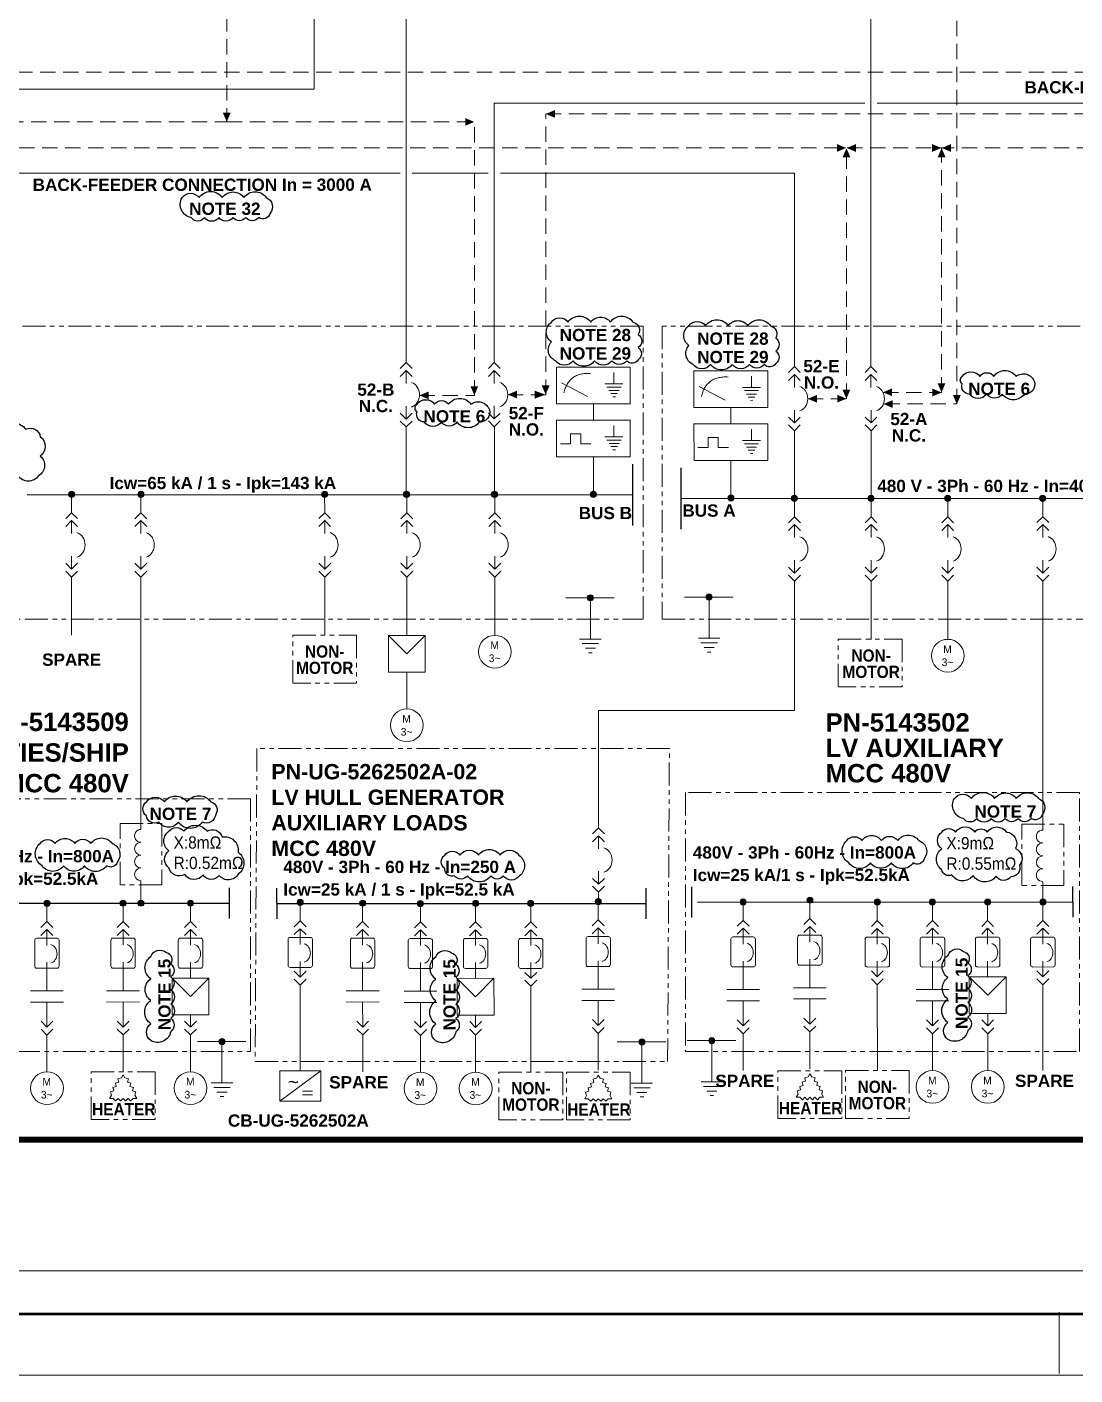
# Model space of a CAD drawing. Extents: x 0 to 1189, y 0 to 841.
# Drawn here: x 650.6 to 821.6, y 0 to 219.9 of the extents above; entities that cross this region are included whole.
import ezdxf

# ---------------------------------------------------------------- set-up
doc = ezdxf.new("R2010")
doc.units = 0
doc.header["$MEASUREMENT"] = 0
for name, pattern in [('CENTER', [2, 1.25, -0.25, 0.25, -0.25]), ('HIDDEN', [0.375, 0.25, -0.125]), ('PHANTOM', [2.5, 1.25, -0.25, 0.25, -0.25, 0.25, -0.25])]:
    doc.linetypes.add(name, pattern=pattern)
for name, color, linetype in [('Border', 7, 'Continuous'), ('E-BOARD', 4, 'PHANTOM'), ('E-BUSBAR', 5, 'Continuous'), ('E-CONNECTION DOT', 7, 'Continuous'), ('E-CONTRL. & DATA CABLE', 9, 'HIDDEN'), ('E-NOTE TEXT', 7, 'Continuous'), ('E-POWER CABLE', 3, 'Continuous'), ('E-SCOPE BOUNDARY', 7, 'CENTER'), ('E-SYMBOL', 2, 'Continuous'), ('E-TEXT 2', 7, 'Continuous'), ('E-TEXT 3', 3, 'Continuous'), ('REV CLOUD', 1, 'Continuous')]:
    doc.layers.add(name, color=color, linetype=linetype)
doc.layers.add('Level 1', color=7, linetype='Continuous', lineweight=0)
doc.styles.add('P80-ARIAL', font='arialbd.ttf')
doc.styles.add('P80-ARIAL-1', font='arialbd.ttf')
doc.styles.add('Styledgn032', font='arialbd.ttf')
doc.styles.add('Styledgn100', font='arialbd.ttf')
doc.styles.add('Unifilar', font='arial.ttf')

# ---------------------------------------------------------------- blocks, each defined once
blk = doc.blocks.new('ATERR1')
at = {"layer": 'E-SYMBOL', "linetype": 'Continuous'}
h = blk.add_hatch(color=256, dxfattribs=at)
edge = h.paths.add_edge_path()
edge.add_arc((0, 0), 10, 0, 360)
at = {"layer": 'E-SYMBOL', "linetype": 'Continuous', "lineweight": -2}
for p, q in [((-80.3, 0), (77.9, 0)), ((0, 0), (0, -134.4)), ((-35, -134.4), (35, -134.4)), ((-26.8, -149.4), (26.8, -149.4)), ((-16.4, -164.4), (16.4, -164.4)), ((-5.8, -179.4), (5.8, -179.4))]:
    blk.add_line(p, q, dxfattribs=at)
blk.add_circle((0, 0), 10, dxfattribs=at)
blk = doc.blocks.new('DJBTEX1')
at = {"layer": 'E-SYMBOL', "linetype": 'Continuous', "lineweight": -2}
for p, q in [((0, -36.9), (0, -97.4)), ((0, -263.1), (0, -202.6))]:
    blk.add_line(p, q, dxfattribs=at)
at = {"layer": 'E-SYMBOL', "linetype": 'Continuous', "lineweight": 13, "flags": 128}
for points in [[(27.7, -27.7), (0, 0), (-27.7, -27.7)], [(27.7, -64.6), (0, -36.9), (-27.7, -64.6)], [(27.7, -235.4), (0, -263.1), (-27.7, -235.4)], [(27.7, -272.3), (0, -300), (-27.7, -272.3)]]:
    blk.add_lwpolyline(points, dxfattribs=at)
at = {"layer": 'E-SYMBOL', "linetype": 'Continuous', "lineweight": -2}
blk.add_ellipse((12.5, -150), major_axis=(0, -58.8), ratio=0.849997, start_param=0.25268, end_param=2.888912, dxfattribs=at)
blk = doc.blocks.new('CONEX31')
at = {"layer": 'E-CONNECTION DOT', "linetype": 'Continuous'}
h = blk.add_hatch(color=7, dxfattribs=at)
edge = h.paths.add_edge_path()
edge.add_arc((0, 0), 10, 0, 360)
at = {"layer": 'E-CONNECTION DOT', "color": 7, "linetype": 'Continuous', "lineweight": -2}
blk.add_circle((0, 0), 10, dxfattribs=at)
blk = doc.blocks.new('MOT3PH1')
at = {"layer": 'E-SYMBOL', "linetype": 'Continuous', "lineweight": -2}
blk.add_circle((0, -53.4), 53.4, dxfattribs=at)
at = {"layer": 'E-SYMBOL', "linetype": 'Continuous', "lineweight": -2, "char_height": 25, "attachment_point": 5, "line_spacing_factor": 0.8, "style": 'P80-ARIAL-1'}
for s, insert in [('{\\Fdgn000|c0;M}', (-0.8, -32.3)), ('{\\Fdgn000|c0;3~}', (-0.8, -74.9))]:
    blk.add_mtext(s, dxfattribs=dict(at, insert=insert))
blk = doc.blocks.new('STARTG')
at = {"layer": 'E-SYMBOL', "linetype": 'Continuous', "lineweight": 0}
for p in [(-1, 0), (1, 0)]:
    blk.add_line(p, (0, -1), dxfattribs=at)
at = {"layer": 'E-SYMBOL', "linetype": 'Continuous', "lineweight": 0, "flags": 128}
blk.add_lwpolyline([(-1, 0), (1, 0), (1, -2), (-1, -2), (-1, 0)], dxfattribs=at)
blk = doc.blocks.new('CONEX33')
at = {"layer": 'E-CONNECTION DOT', "linetype": 'Continuous'}
h = blk.add_hatch(color=7, dxfattribs=at)
edge = h.paths.add_edge_path()
edge.add_arc((0, 0), 0.5, 0, 360)
at = {"layer": 'E-CONNECTION DOT', "color": 7, "linetype": 'Continuous', "lineweight": 0}
blk.add_circle((0, 0), 0.5, dxfattribs=at)
blk = doc.blocks.new('AnonymousCell572')
at = {"layer": 'E-SYMBOL', "linetype": 'Continuous', "lineweight": 13}
for p, q in [((-3.01, -15.46), (3.65, -10.55)), ((0.71, -13.82), (2.34, -13.82)), ((0.71, -14.42), (2.34, -14.42))]:
    blk.add_line(p, q, dxfattribs=at)
blk.add_lwpolyline([(-3.02, -10.55), (3.65, -10.55), (3.65, -15.46), (-3.01, -15.46)], close=True, dxfattribs=at)
at = {"layer": 'E-SYMBOL', "linetype": 'Continuous', "lineweight": 13, "style": 'Unifilar'}
blk.add_text('~', height=2.15, dxfattribs=at).set_placement((-1.69, -13.39))
blk = doc.blocks.new('GR MONITOR DEVICE')
at = {"layer": 'E-SYMBOL', "linetype": 'Continuous', "lineweight": 13}
for p, q in [((3.35, 13.78), (3.35, 11.94)), ((-5.18, 12.07), (-0.95, 9.86)), ((1.88, 11.94), (4.82, 11.94)), ((2.2, 11.41), (4.51, 11.41)), ((2.54, 10.86), (4.19, 10.86)), ((2.84, 10.37), (3.91, 10.37)), ((3.18, 9.82), (3.6, 9.83)), ((0, 8.66), (0, 6)), ((3.35, 5.11), (3.35, 3.28)), ((-3.71, 3.78), (-3.71, 2.12)), ((-3.71, 3.78), (-2.05, 3.78)), ((-2.05, 3.78), (-2.05, 2.12)), ((1.88, 3.28), (4.82, 3.28)), ((2.2, 2.74), (4.51, 2.75)), ((-5.37, 2.12), (-3.71, 2.12)), ((-2.05, 2.12), (-0.39, 2.12)), ((2.55, 2.19), (4.19, 2.19)), ((2.84, 1.7), (3.91, 1.71)), ((3.18, 1.16), (3.6, 1.16))]:
    blk.add_line(p, q, dxfattribs=at)
at = {"layer": 'E-SYMBOL', "linetype": 'Continuous', "lineweight": 13, "flags": 128}
for points in [[(-6.02, 14.66), (6.01, 14.66), (6.01, 8.67), (-6.02, 8.66), (-6.02, 14.66)], [(-6.02, 5.99), (6.01, 6), (6.01, 0), (-6.01, 0), (-6.02, 5.99)]]:
    blk.add_lwpolyline(points, dxfattribs=at)
at = {"layer": 'E-SYMBOL', "linetype": 'Continuous', "lineweight": 13}
blk.add_open_spline([(-4.82, 10.44), (-4.02, 13.83), (-0.45, 13.63)], degree=2, dxfattribs=at)
blk = doc.blocks.new('DJARBT70')
at = {"layer": 'E-SYMBOL', "linetype": 'Continuous', "lineweight": 13}
for p, q in [((0, 7.91), (0, 5.34)), ((0, 0), (0, 2.57))]:
    blk.add_line(p, q, dxfattribs=at)
at = {"layer": 'E-SYMBOL', "linetype": 'Continuous', "lineweight": 13, "flags": 128}
for points in [[(-1.99, 6.17), (-1.99, 1.94)], [(1.65, 6.5), (-1.66, 6.5)], [(1.99, 1.94), (1.99, 6.17)], [(-1.66, 1.6), (1.66, 1.61)]]:
    blk.add_lwpolyline(points, dxfattribs=at)
at = {"layer": 'E-SYMBOL', "linetype": 'Continuous', "lineweight": 13}
for centre, start, end in [((-1.66, 6.17), 90.0158, 180.0158), ((1.65, 6.17), 0.0158, 90.0158), ((-1.66, 1.94), 180.0158, 270.0158), ((1.66, 1.94), 270.0158, 0.0158), ((1.66, 1.94), 270.0158, 0.0158)]:
    blk.add_arc(centre, 0.331, start, end, dxfattribs=at)
blk.add_ellipse((0.33, 3.96), major_axis=(0, -1.55), ratio=0.849997, start_param=0.25268, end_param=2.888912, dxfattribs=at)
blk = doc.blocks.new('NA')
at = {"layer": 'E-SYMBOL', "linetype": 'Continuous', "lineweight": 13}
for p, q in [((53.536, 0), (-53.536, 0)), ((53.536, -36.62), (-53.536, -36.62))]:
    blk.add_line(p, q, dxfattribs=at)
blk = doc.blocks.new('A$C60a13fb3')
at = {"layer": 'E-POWER CABLE', "linetype": 'Continuous', "lineweight": 0}
for p, q in [((0, -3), (0, 0)), ((0, -12.21), (0, -14.29)), ((0, -16.12), (0.01, -20.21)), ((0.01, -27.5), (0.01, -21.5))]:
    blk.add_line(p, q, dxfattribs=at)
at = {"layer": 'E-SYMBOL', "linetype": 'Continuous', "lineweight": 0, "flags": 128}
for points in [[(0.97, -3.97), (0, -3), (-0.97, -3.97)], [(0.97, -5.26), (0, -4.29), (-0.97, -5.26)], [(0.97, -19.24), (0.01, -20.21), (-0.96, -19.24)], [(0.98, -20.53), (0.01, -21.5), (-0.96, -20.53)]]:
    blk.add_lwpolyline(points, dxfattribs=at)
at = {"color": 7, "linetype": 'Continuous', "lineweight": 13}
blk.add_blockref('DJARBT70', (0, -12.21), dxfattribs=at)
at = {"layer": 'Level 1', "color": 7, "linetype": 'Continuous', "lineweight": 0, "xscale": 0.05000000000000002, "yscale": 0.05000000000000002, "zscale": 0.05000000000000002, "rotation": 0.01584072561617136}
for name, p in [('CONEX31', (0, 0)), ('NA', (0, -14.29))]:
    blk.add_blockref(name, p, dxfattribs=at)
blk = doc.blocks.new('A$C24bb63c6')
at = {"layer": 'E-POWER CABLE', "linetype": 'Continuous', "lineweight": 0}
for p, q in [((-0.01, 24.5), (-0.01, 27.5)), ((0, 0), (0, 14))]:
    blk.add_line(p, q, dxfattribs=at)
at = {"layer": 'E-SYMBOL', "linetype": 'Continuous', "lineweight": 0, "flags": 128}
for points in [[(0.96, 23.53), (-0.01, 24.5), (-0.98, 23.53)], [(0.96, 22.24), (-0.01, 23.21), (-0.98, 22.24)], [(0.97, 16.26), (0, 15.29), (-0.97, 16.26)], [(0.97, 14.97), (0, 14), (-0.97, 14.97)]]:
    blk.add_lwpolyline(points, dxfattribs=at)
at = {"color": 7, "linetype": 'Continuous', "lineweight": 13}
blk.add_blockref('DJARBT70', (0, 15.29), dxfattribs=at)
at = {"layer": 'E-POWER CABLE', "linetype": 'Continuous', "lineweight": 0, "xscale": 0.05000000000000002, "yscale": 0.05000000000000002, "zscale": 0.05000000000000002, "rotation": 0.01584072561617136}
blk.add_blockref('CONEX31', (-0.01, 27.5), dxfattribs=at)
at = {"layer": 'Level 1', "color": 7, "linetype": 'Continuous', "lineweight": 0, "xscale": 0.05000000000000002, "yscale": 0.05000000000000002, "zscale": 0.05000000000000002, "rotation": 0.01584072561617136}
blk.add_blockref('CONEX31', (-0.01, 27.5), dxfattribs=at)
blk = doc.blocks.new('A$C6713cf10')
at = {"layer": 'E-POWER CABLE', "linetype": 'Continuous', "lineweight": 0}
for p, q in [((0, -3), (0, 0)), ((0, -12.21), (0, -14.29)), ((0, -16.12), (0.01, -20.21)), ((0.01, -27.5), (0.01, -21.5))]:
    blk.add_line(p, q, dxfattribs=at)
at = {"layer": 'E-SYMBOL', "linetype": 'Continuous', "lineweight": 0, "flags": 128}
for points in [[(0.97, -3.97), (0, -3), (-0.97, -3.97)], [(0.97, -5.26), (0, -4.29), (-0.97, -5.26)], [(0.97, -19.24), (0.01, -20.21), (-0.96, -19.24)], [(0.98, -20.53), (0.01, -21.5), (-0.96, -20.53)]]:
    blk.add_lwpolyline(points, dxfattribs=at)
at = {"color": 7, "linetype": 'Continuous', "lineweight": 13}
blk.add_blockref('DJARBT70', (0, -12.21), dxfattribs=at)
at = {"layer": 'Level 1', "color": 7, "linetype": 'Continuous', "lineweight": 0, "xscale": 0.05000000000000002, "yscale": 0.05000000000000002, "zscale": 0.05000000000000002, "rotation": 0.01584072561617136}
for name, p in [('CONEX31', (0, 0)), ('NA', (0, -14.29))]:
    blk.add_blockref(name, p, dxfattribs=at)
at = {"layer": 'Level 1', "color": 1, "linetype": 'Continuous', "lineweight": 0, "xscale": 0.05000000000000002, "yscale": 0.05000000000000002, "zscale": 0.05000000000000002, "rotation": 0.01584072561617136}
blk.add_blockref('MOT3PH1', (0.01, -27.5), dxfattribs=at)
blk = doc.blocks.new('A$C0d55cd45')
at = {"layer": 'E-POWER CABLE', "linetype": 'Continuous', "lineweight": 0}
for p, q in [((0, -3), (0, 0)), ((0.01, -18.21), (0.01, -20.21)), ((0.01, -27.5), (0.01, -21.5))]:
    blk.add_line(p, q, dxfattribs=at)
at = {"layer": 'E-SYMBOL', "linetype": 'Continuous', "lineweight": 0, "flags": 128}
for points in [[(0.97, -3.97), (0, -3), (-0.97, -3.97)], [(0.97, -5.26), (0, -4.29), (-0.97, -5.26)], [(0.97, -19.24), (0.01, -20.21), (-0.96, -19.24)], [(0.98, -20.53), (0.01, -21.5), (-0.96, -20.53)]]:
    blk.add_lwpolyline(points, dxfattribs=at)
at = {"color": 7, "linetype": 'Continuous', "lineweight": 13}
blk.add_blockref('DJARBT70', (0, -12.21), dxfattribs=at)
at = {"layer": 'Level 1', "color": 7, "linetype": 'Continuous', "lineweight": 0}
for name, p, xscale, yscale, zscale, rotation in [('CONEX31', (0, 0), 0.05000000000000002, 0.05000000000000002, 0.05000000000000002, 0.01584072561617136), ('STARTG', (0, -12.21), 3, 3, 3, 0.01584072559316328)]:
    blk.add_blockref(name, p, dxfattribs=dict(at, xscale=xscale, yscale=yscale, zscale=zscale, rotation=rotation))
at = {"layer": 'Level 1', "color": 1, "linetype": 'Continuous', "lineweight": 0, "xscale": 0.05000000000000002, "yscale": 0.05000000000000002, "zscale": 0.05000000000000002, "rotation": 0.01584072561617136}
blk.add_blockref('MOT3PH1', (0.01, -27.5), dxfattribs=at)
blk = doc.blocks.new('TYPE-NO MOTOR')
at = {"layer": 'E-POWER CABLE', "linetype": 'Continuous', "lineweight": 0}
for p, q in [((0, -3), (0, 0)), ((0, -12.21), (0, -14.29)), ((0, -16.12), (0.01, -20.21)), ((0.01, -27.5), (0.01, -21.5))]:
    blk.add_line(p, q, dxfattribs=at)
at = {"layer": 'E-SYMBOL', "linetype": 'Continuous', "lineweight": 0, "flags": 128}
for points in [[(0.97, -3.97), (0, -3), (-0.97, -3.97)], [(0.97, -5.26), (0, -4.29), (-0.97, -5.26)], [(0.97, -19.24), (0.01, -20.21), (-0.96, -19.24)], [(0.98, -20.53), (0.01, -21.5), (-0.96, -20.53)]]:
    blk.add_lwpolyline(points, dxfattribs=at)
at = {"color": 7, "linetype": 'Continuous', "lineweight": 13}
blk.add_blockref('DJARBT70', (0, -12.21), dxfattribs=at)
at = {"layer": 'Level 1', "color": 7, "linetype": 'Continuous', "lineweight": 0, "xscale": 0.05000000000000002, "yscale": 0.05000000000000002, "zscale": 0.05000000000000002, "rotation": 0.01584072561617136}
blk.add_blockref('NA', (0, -14.29), dxfattribs=at)
blk = doc.blocks.new('A$C6ec2deaa')
blk.add_blockref('TYPE-NO MOTOR', (0, 0.08))
at = {"layer": 'Level 1', "color": 7, "linetype": 'Continuous', "lineweight": 0, "xscale": 0.05000000000000002, "yscale": 0.05000000000000002, "zscale": 0.05000000000000002, "rotation": 0.01584072561617136}
blk.add_blockref('CONEX31', (0, 0.08), dxfattribs=at)
blk = doc.blocks.new('A$C68c16e17')
at = {"layer": 'E-POWER CABLE', "linetype": 'Continuous', "lineweight": 0}
for p, q in [((0, -3), (0, 0)), ((0, -13.5), (0, -27.5))]:
    blk.add_line(p, q, dxfattribs=at)
at = {"layer": 'E-SYMBOL', "linetype": 'Continuous', "lineweight": 0, "flags": 128}
for points in [[(0.97, -3.97), (0, -3), (-0.97, -3.97)], [(0.97, -5.26), (0, -4.29), (-0.97, -5.26)], [(0.97, -11.24), (0, -12.21), (-0.97, -11.24)], [(0.97, -12.53), (0, -13.5), (-0.97, -12.53)]]:
    blk.add_lwpolyline(points, dxfattribs=at)
at = {"color": 7, "linetype": 'Continuous', "lineweight": 13}
blk.add_blockref('DJARBT70', (0, -12.21), dxfattribs=at)
at = {"layer": 'E-POWER CABLE', "linetype": 'Continuous', "lineweight": 0, "xscale": 0.05000000000000002, "yscale": 0.05000000000000002, "zscale": 0.05000000000000002, "rotation": 0.01584072561617136}
blk.add_blockref('CONEX31', (0, 0), dxfattribs=at)
at = {"layer": 'Level 1', "color": 7, "linetype": 'Continuous', "lineweight": 0, "xscale": 0.05000000000000002, "yscale": 0.05000000000000002, "zscale": 0.05000000000000002, "rotation": 0.01584072561617136}
blk.add_blockref('CONEX31', (0, 0), dxfattribs=at)
blk = doc.blocks.new('A$C74899eaa')
at = {"layer": 'E-BOARD', "lineweight": 13, "ltscale": 3}
blk.add_lwpolyline([(-5.21, 0), (5.21, 0), (5.21, -7.79), (-5.21, -7.79)], close=True, dxfattribs=at)
blk = doc.blocks.new('AnonymousCell713')
at = {"layer": 'E-SYMBOL', "linetype": 'Continuous', "lineweight": 0}
for p, q in [((-1.67, 0.05), (-1.11, 0.2)), ((-1.52, -0.5), (-1.67, 0.05)), ((-1.26, 0.76), (-0.7, 0.91)), ((-1.11, 0.2), (-1.26, 0.76)), ((-0.85, 1.47), (-0.29, 1.62)), ((-0.7, 0.91), (-0.85, 1.47)), ((-0.29, 1.62), (0, 2.12)), ((0.29, 1.62), (0, 2.12)), ((0.85, 1.47), (0.29, 1.62)), ((0.7, 0.91), (0.85, 1.47)), ((1.26, 0.76), (0.7, 0.91)), ((1.11, 0.2), (1.26, 0.76)), ((1.67, 0.06), (1.11, 0.2)), ((1.52, -0.5), (1.67, 0.06)), ((-1.92, -1.21), (-2.22, -1.72)), ((-1.63, -1.72), (-2.22, -1.72)), ((-2.07, -0.65), (-1.52, -0.5)), ((-1.92, -1.21), (-2.07, -0.65)), ((-1.63, -1.72), (-1.22, -2.13)), ((-1.22, -2.13), (-0.82, -1.72)), ((-0.82, -1.72), (-0.41, -2.13)), ((-0.41, -2.13), (0, -1.72)), ((0, -1.72), (0.41, -2.12)), ((0.41, -2.12), (0.82, -1.72)), ((0.82, -1.72), (1.22, -2.12)), ((1.22, -2.12), (1.63, -1.72)), ((2.07, -0.65), (1.52, -0.5)), ((1.63, -1.72), (2.22, -1.72)), ((1.93, -1.21), (2.07, -0.65)), ((1.93, -1.21), (2.22, -1.72))]:
    blk.add_line(p, q, dxfattribs=at)
blk = doc.blocks.new('A$C8a68718e')
at = {"color": 1}
blk.add_blockref('A$C74899eaa', (0, 0), dxfattribs=at)
at = {"color": 7, "linetype": 'Continuous', "lineweight": 0}
blk.add_blockref('AnonymousCell713', (0, -2.62), dxfattribs=at)
at = {"layer": 'E-TEXT 2', "linetype": 'Continuous', "lineweight": 0, "insert": (0.11, -6.11), "char_height": 2, "attachment_point": 5, "rotation": 0.0158, "line_spacing_factor": 0.8, "style": 'Styledgn032'}
blk.add_mtext('{\\W0.9;HEATER}', dxfattribs=at)
blk = doc.blocks.new('A$C648f9ce4')
at = {"layer": 'Border', "linetype": 'Continuous', "lineweight": 53}
blk.add_line((25, 10), (1179, 10), dxfattribs=at)
at = {"layer": 'Border', "linetype": 'Continuous', "lineweight": 0}
blk.add_line((819, 10.23), (819, 0.23), dxfattribs=at)
at = {"layer": 'Border', "linetype": 'Continuous', "lineweight": 0, "flags": 128}
blk.add_lwpolyline([(0, 0), (1189, 0), (1189, 841), (0, 841), (0, 0)], dxfattribs=at)
blk = doc.blocks.new('REATOR1')
at = {"layer": 'E-SYMBOL', "linetype": 'Continuous', "lineweight": -2, "flags": 128}
blk.add_lwpolyline([(0, -111.9, -1), (0, -83.9, -1), (0, -56, -1), (0, -28, -1), (0, 0, -1)], format="xyb", dxfattribs=at)
blk = doc.blocks.new('A$C7ddd5fdc')
at = {"layer": 'E-BOARD', "lineweight": 13, "ltscale": 3}
blk.add_lwpolyline([(-3.41, 0.96), (3.4, 0.96), (3.4, -9.04), (-3.41, -9.04)], close=True, dxfattribs=at)
at = {"layer": 'Level 1', "color": 7, "linetype": 'Continuous', "lineweight": 13, "xscale": 0.075, "yscale": 0.075, "zscale": 0.075, "rotation": 0.01584072559316328}
blk.add_blockref('REATOR1', (0, 0), dxfattribs=at)

msp = doc.modelspace()

# ---------------------------------------------------------------- hatches: boundary and pattern name
at = {"layer": 'E-CONTRL. & DATA CABLE', "ltscale": 10}
for points in [[(683.21, 204.42), (683.85, 205.91), (682.58, 205.91)], [(723.59, 204.41), (722.1, 205.05), (722.1, 203.77)], [(735.26, 205.72), (736.75, 205.08), (736.75, 206.35)], [(784.23, 200.17), (782.74, 200.8), (782.74, 199.53)], [(784.29, 200.14), (784.93, 198.65), (783.66, 198.65)], [(784.32, 200.16), (785.82, 199.53), (785.82, 200.8)], [(799.75, 200.17), (798.26, 200.8), (798.26, 199.53)], [(799.81, 200.14), (800.45, 198.65), (799.18, 198.65)], [(799.84, 200.16), (801.34, 199.53), (801.34, 200.8)], [(723.6, 159.8), (724.23, 161.29), (722.96, 161.29)], [(729.07, 159.94), (730.56, 159.3), (730.56, 160.57)], [(735.2, 159.92), (733.46, 159.29), (733.46, 160.56)], [(735.22, 159.93), (735.86, 161.42), (734.59, 161.42)], [(784.28, 159.25), (784.91, 160.75), (783.64, 160.75)], [(790.25, 160.31), (791.74, 159.68), (791.74, 160.95)], [(799.8, 160.28), (798.31, 160.91), (798.31, 159.64)], [(799.79, 160.29), (800.43, 161.78), (799.16, 161.78)], [(714.66, 159.81), (716.15, 159.17), (716.15, 160.44)], [(778, 159.25), (779.49, 158.62), (779.49, 159.89)], [(784.28, 159.27), (782.78, 159.9), (782.78, 158.63)], [(790.34, 158.4), (791.83, 157.76), (791.83, 159.03)], [(802.29, 158.36), (802.93, 159.85), (801.66, 159.85)]]:
    msp.add_hatch(color=256, dxfattribs=at).paths.add_polyline_path(points)

# ---------------------------------------------------------------- linework, layer by layer
at = {"layer": 'E-BOARD', "lineweight": 13, "ltscale": 3}
for points in [[(560.28, 123.29), (751.13, 123.29), (751.13, 171.12), (560.28, 171.12)], [(754.25, 123.29), (1039.92, 123.29), (1039.92, 171.12), (754.25, 171.12)], [(687.84, 51.16), (755.12, 51.16), (755.41, 102.21), (688.13, 102.21)], [(758.05, 52.79), (822.29, 52.79), (822.29, 95.01), (758.05, 95.01)], [(626.46, 52.79), (687.1, 52.79), (687.1, 94.01), (626.46, 94.01)], [(812.91, 89.86), (819.72, 89.86), (819.72, 79.86), (812.91, 79.86)]]:
    msp.add_lwpolyline(points, close=True, dxfattribs=at)
at = {"layer": 'E-BUSBAR', "linetype": 'Continuous', "lineweight": 30}
for p, q in [((749.37, 148.6), (749.37, 138.6)), ((757.27, 148), (757.28, 138)), ((650.68, 143.65), (749.37, 143.6)), ((757.28, 143), (847.47, 143.03)), ((683.6, 79.47), (683.6, 74.47)), ((691.35, 79.41), (691.36, 74.41)), ((751.54, 79.43), (751.54, 74.43)), ((759, 79.65), (759, 74.65)), ((821.18, 79.67), (821.19, 74.67)), ((628.97, 76.96), (683.54, 76.97)), ((760, 77.15), (821.18, 77.17)), ((691.36, 76.91), (751.54, 76.93))]:
    msp.add_line(p, q, dxfattribs=at)
at = {"layer": 'E-CONTRL. & DATA CABLE', "lineweight": 0, "ltscale": 10}
for p, q in [((334.02, 212.53), (926.38, 212.53)), ((735.26, 159.92), (735.26, 205.71)), ((735.26, 205.71), (1033.79, 205.71)), ((683.23, 204.41), (723.6, 204.41)), ((729.04, 159.92), (735.26, 159.92))]:
    msp.add_line(p, q, dxfattribs=at)
for points in [[(790.48, 158.4), (802.29, 158.4), (802.29, 223.38), (72.9, 224.07), (72.9, 277.51), (96.88, 277.51)], [(683.23, 229.17), (683.23, 204.41)], [(538.79, 204.41), (683.23, 204.41)], [(714.66, 159.81), (723.6, 159.81), (723.6, 204.42)], [(1015.63, 200.19), (97.82, 200.19), (97.82, 160.07), (54.18, 160.07)], [(784.29, 159.26), (784.29, 200.19)], [(790.29, 160.3), (799.81, 160.3), (799.81, 200.19)], [(777.98, 159.26), (784.29, 159.26)]]:
    msp.add_lwpolyline(points, dxfattribs=at)
at = {"layer": 'E-POWER CABLE', "linetype": 'Continuous', "lineweight": 13}
for p, q in [((697.47, 209.77), (697.47, 241.22)), ((788.29, 164.51), (788.29, 227)), ((587, 209.77), (697.49, 209.77)), ((726.85, 165.17), (726.85, 207.46)), ((787.29, 207.46), (726.85, 207.46)), ((1008.05, 207.46), (789.29, 207.46)), ((587, 196.07), (711.47, 196.07)), ((713.47, 196.07), (725.85, 196.07)), ((727.85, 196.07), (775.79, 196.08)), ((775.79, 164.51), (775.79, 196.08)), ((712.48, 154.65), (712.48, 143.65)), ((726.86, 154.67), (726.86, 143.67)), ((775.8, 154.01), (775.8, 143.01)), ((788.3, 154.01), (788.3, 143.01)), ((743.01, 149.76), (743.01, 143.67)), ((765.44, 149.17), (765.44, 143.08)), ((669.2, 140.66), (669.2, 143.66)), ((816.3, 140.02), (816.3, 143.02)), ((669.2, 130.16), (669.21, 112.66)), ((816.3, 129.52), (816.31, 123.29)), ((816.32, 88.81), (816.31, 123.29)), ((669.22, 89.01), (669.21, 112.66)), ((743.86, 108.39), (743.86, 99.25)), ((669.22, 80.61), (669.22, 76.97)), ((816.32, 80.41), (816.32, 77.16)), ((743.86, 78.76), (743.86, 76.73)), ((27.06, 16.97), (949.76, 16.98))]:
    msp.add_line(p, q, dxfattribs=at)
at = {"layer": 'E-POWER CABLE', "linetype": 'Continuous', "lineweight": 13, "ltscale": 0.25}
msp.add_line((712.47, 241.22), (712.47, 165.15), dxfattribs=at)
at = {"layer": 'E-POWER CABLE', "linetype": 'Continuous', "lineweight": 0}
for p, q in [((657.91, 140.67), (657.91, 143.67)), ((699.19, 140.67), (699.18, 143.67)), ((712.57, 140.66), (712.57, 143.66)), ((726.93, 140.66), (726.93, 143.66)), ((775.8, 140.01), (775.8, 143.01)), ((788.3, 140.01), (788.3, 143.01)), ((800.8, 140.01), (800.8, 143.01)), ((657.91, 130.17), (657.91, 120.67)), ((699.19, 130.17), (699.19, 120.67)), ((712.58, 130.16), (712.58, 120.66)), ((726.93, 130.16), (726.94, 120.66)), ((788.3, 129.51), (788.31, 120.01)), ((800.8, 129.51), (800.81, 120.01)), ((712.58, 108.66), (712.58, 114.66)), ((789.32, 74.16), (789.32, 77.16)), ((732.8, 73.92), (732.8, 76.92)), ((732.81, 49.42), (732.8, 63.42)), ((789.33, 49.66), (789.32, 63.66))]:
    msp.add_line(p, q, dxfattribs=at)
at = {"layer": 'E-POWER CABLE', "linetype": 'Continuous', "lineweight": 13}
for points in [[(775.8, 129.51), (775.81, 108.39), (743.86, 108.39)], [(743.86, 89.26), (743.86, 99.25)]]:
    msp.add_lwpolyline(points, dxfattribs=at)
at = {"layer": 'E-SCOPE BOUNDARY', "lineweight": 30, "ltscale": 10, "const_width": 1}
msp.add_lwpolyline([(1045.55, 330.45), (1045.55, 110.53), (951.07, 110.53), (951.1, 38.38), (120.26, 38.38), (120.26, 111.17), (29.5, 111.17), (29.5, 330.76), (1045.55, 330.76)], dxfattribs=at)
at = {"layer": 'E-SYMBOL', "linetype": 'Continuous', "lineweight": 0, "flags": 128}
for points in [[(733.77, 72.95), (732.8, 73.92), (731.83, 72.95)], [(733.77, 71.66), (732.8, 72.62), (731.83, 71.66)], [(790.29, 73.19), (789.32, 74.16), (788.35, 73.19)], [(790.29, 71.89), (789.32, 72.86), (788.35, 71.89)], [(733.77, 65.68), (732.8, 64.71), (731.83, 65.68)], [(733.77, 64.39), (732.8, 63.42), (731.83, 64.39)], [(790.29, 65.92), (789.32, 64.95), (788.35, 65.92)], [(790.29, 64.63), (789.32, 63.66), (788.35, 64.63)]]:
    msp.add_lwpolyline(points, dxfattribs=at)
at = {"layer": 'REV CLOUD'}
for points in [[(675.92, 192.07, -0.520567), (678.69, 192.07, -0.520567), (682.49, 192.07, -0.520567), (686.01, 192.07, -0.520567), (689.65, 192.07, -0.520567), (690.29, 189.52, -0.520567), (688.42, 188.82, -0.520567), (686.31, 188.82, -0.520567), (684.21, 188.82, -0.520567), (681.93, 188.82, -0.520567), (679.58, 188.82, -0.520567), (677.39, 188.82, -0.520567)], [(736.17, 171.76, -0.520567), (738.86, 171.76, -0.520567), (742.59, 171.76, -0.520567), (745.77, 171.76, -0.520567), (749.46, 171.76, -0.520567), (750.33, 169.75, -0.520567), (750.33, 167.61, -0.520567), (750.33, 165.6, -0.520567), (748.44, 165.46, -0.520567), (746.03, 165.46, -0.520567), (743.21, 165.46, -0.520567), (739.7, 165.46, -0.520567), (736.84, 165.46, -0.520567), (736.17, 168.54, -0.520567)], [(758.6, 171.17, -0.520567), (761.29, 171.17, -0.520567), (765.02, 171.17, -0.520567), (768.2, 171.17, -0.520567), (771.89, 171.17, -0.520567), (772.76, 169.16, -0.520567), (772.76, 167.03, -0.520567), (772.76, 165.01, -0.520567), (770.87, 164.87, -0.520567), (768.47, 164.87, -0.520567), (765.64, 164.87, -0.520567), (762.13, 164.87, -0.520567), (759.27, 164.87, -0.520567), (758.6, 167.95, -0.520567)], [(803.17, 162.91, -0.520567), (806.03, 162.91, -0.520567), (808.32, 162.91, -0.520567), (811.95, 162.91, -0.520567), (814.96, 162.02, -0.520567), (813.32, 160.02, -0.520567), (809.7, 160.02, -0.520567), (807.15, 160.02, -0.520567), (804.34, 160.02, -0.520567), (803.17, 161.67, -0.520567)], [(714.25, 158.36, -0.520567), (717.11, 158.36, -0.520567), (719.4, 158.36, -0.520567), (723.03, 158.36, -0.520567), (726.04, 157.46, -0.520567), (724.4, 155.47, -0.520567), (720.78, 155.47, -0.520567), (718.23, 155.47, -0.520567), (715.42, 155.47, -0.520567), (714.25, 157.12, -0.520567)], [(638.86, 154.27, -0.520567), (641.56, 154.27, -0.520567), (643.87, 154.27, -0.520567), (646.47, 154.27, -0.520567), (650.43, 154.27, -0.520567), (652.8, 153.06, -0.520567), (652.8, 149.91, -0.520567), (652.52, 146.69, -0.520567), (649.17, 146.69, -0.520567), (645.22, 146.69, -0.520567), (643.04, 146.69, -0.520567), (640.16, 146.69, -0.520567), (638.86, 148.44, -0.520567), (638.86, 152.13, -0.520567)], [(801.89, 94.04, -0.520567), (804.66, 94.04, -0.520567), (808.46, 94.04, -0.520567), (811.98, 94.04, -0.520567), (815.62, 94.04, -0.520567), (816.26, 91.5, -0.520567), (814.39, 90.79, -0.520567), (812.28, 90.79, -0.520567), (810.18, 90.79, -0.520567), (807.9, 90.79, -0.520567), (805.55, 90.79, -0.520567), (803.36, 90.79, -0.520567)], [(670.1, 93.48, -0.520567), (673.04, 93.48, -0.520567), (676.71, 93.48, -0.520567), (680.63, 93.48, -0.520567), (681.41, 91.46, -0.520567), (679.2, 90.18, -0.520567), (675.32, 90.18, -0.520567), (672.14, 90.18, -0.520567), (670.1, 91.23, -0.520567)], [(673.79, 88.69, -0.520567), (676.21, 88.69, -0.520567), (680.03, 88.69, -0.520567), (682.45, 87.77, -0.520567), (685.05, 85.31, -0.520567), (685.12, 81.73, -0.520567), (681.97, 81.48, -0.520567), (679.36, 81.57, -0.520567), (676.35, 81.66, -0.520567), (673.79, 82.74, -0.520567), (673.79, 85.5, -0.520567)], [(784.35, 87.18, -0.520567), (786.8, 87.18, -0.520567), (789.99, 87.18, -0.520567), (792.65, 87.18, -0.520567), (796.08, 87.18, -0.520567), (796.96, 84.19, -0.520567), (795.19, 83.54, -0.520567), (791.59, 83.54, -0.520567), (788.2, 83.54, -0.520567), (784.7, 83.54, -0.520567)], [(799.85, 88.58, -0.520567), (802.07, 88.58, -0.520567), (805.23, 88.58, -0.520567), (807.24, 88.58, -0.520567), (810.38, 88.58, -0.520567), (811.86, 85.87, -0.520567), (812.51, 83.15, -0.520567), (811.09, 81.27, -0.520567), (808.69, 81.35, -0.520567), (804.95, 81.47, -0.520567), (801.45, 81.58, -0.520567), (799.85, 82.43, -0.520567), (799.85, 85.83, -0.520567)], [(652.77, 86.71, -0.520567), (655.22, 86.71, -0.520567), (658.41, 86.71, -0.520567), (661.06, 86.71, -0.520567), (664.5, 86.71, -0.520567), (665.38, 83.72, -0.520567), (663.6, 83.07, -0.520567), (660.01, 83.07, -0.520567), (656.61, 83.07, -0.520567), (653.11, 83.07, -0.520567)], [(718.76, 84.81, -0.520567), (721.23, 84.81, -0.520567), (724.28, 84.81, -0.520567), (727.8, 84.81, -0.520567), (730.86, 84.81, -0.520567), (730.96, 81.43, -0.520567), (728.32, 81.43, -0.520567), (726.29, 81.43, -0.520567), (722.47, 81.43, -0.520567), (720.38, 81.43, -0.520567), (718.76, 82.64, -0.520567)], [(670.82, 54.55, -0.520567), (670.82, 57.31, -0.520567), (670.82, 61.11, -0.520567), (670.82, 64.63, -0.520567), (670.82, 68.27, -0.520567), (673.37, 68.92, -0.520567), (674.07, 67.05, -0.520567), (674.07, 64.94, -0.520567), (674.07, 62.84, -0.520567), (674.07, 60.56, -0.520567), (674.07, 58.2, -0.520567), (674.07, 56.02, -0.520567)], [(717.32, 54.5, -0.520567), (717.32, 57.26, -0.520567), (717.32, 61.06, -0.520567), (717.32, 64.59, -0.520567), (717.32, 68.22, -0.520567), (719.86, 68.87, -0.520567), (720.57, 67, -0.520567), (720.57, 64.89, -0.520567), (720.57, 62.79, -0.520567), (720.57, 60.51, -0.520567), (720.57, 58.16, -0.520567), (720.57, 55.97, -0.520567)], [(800.84, 54.74, -0.520567), (800.84, 57.5, -0.520567), (800.84, 61.3, -0.520567), (800.84, 64.82, -0.520567), (800.84, 68.46, -0.520567), (803.39, 69.11, -0.520567), (804.09, 67.24, -0.520567), (804.09, 65.13, -0.520567), (804.09, 63.03, -0.520567), (804.09, 60.75, -0.520567), (804.09, 58.39, -0.520567), (804.09, 56.21, -0.520567)]]:
    msp.add_lwpolyline(points, format="xyb", close=True, dxfattribs=at)

# ---------------------------------------------------------------- block references
for name, p in [('GR MONITOR DEVICE', (743.01, 149.76)), ('GR MONITOR DEVICE', (765.44, 149.17)), ('A$C6713cf10', (653.88, 76.96)), ('A$C60a13fb3', (666.3, 76.97)), ('A$C0d55cd45', (677.3, 76.97)), ('A$C24bb63c6', (695.2, 49.6)), ('A$C6ec2deaa', (705.37, 76.89)), ('A$C6713cf10', (714.8, 76.91)), ('A$C0d55cd45', (723.8, 76.92)), ('A$C60a13fb3', (743.8, 77.23)), ('A$C6ec2deaa', (767.44, 77.09)), ('A$C60a13fb3', (778.32, 77.46)), ('A$C6713cf10', (798.32, 77.16)), ('A$C0d55cd45', (807.32, 77.16)), ('A$C68c16e17', (816.32, 77.16))]:
    msp.add_blockref(name, p)
at = {"color": 1}
for name, p in [('A$C74899eaa', (699.19, 120.67)), ('A$C74899eaa', (788.16, 120.04)), ('A$C8a68718e', (666.31, 49.46)), ('A$C74899eaa', (732.81, 49.42)), ('A$C8a68718e', (743.81, 49.41)), ('A$C8a68718e', (778.33, 49.64)), ('A$C74899eaa', (789.33, 49.66))]:
    msp.add_blockref(name, p, dxfattribs=at)
at = {"color": 7, "linetype": 'Continuous', "lineweight": 0}
for name, p in [('CONEX33', (714.8, 76.91)), ('AnonymousCell572', (694.88, 60.15))]:
    msp.add_blockref(name, p, dxfattribs=at)
at = {"color": 7, "linetype": 'Continuous', "lineweight": 13}
for p in [(732.8, 64.71), (789.32, 64.95)]:
    msp.add_blockref('DJARBT70', p, dxfattribs=at)
at = {"layer": 'Border'}
msp.add_blockref('A$C648f9ce4', (0, 0), dxfattribs=at)
at = {"layer": 'E-POWER CABLE', "linetype": 'Continuous', "lineweight": 0, "xscale": 0.05000000000000002, "yscale": 0.05000000000000002, "zscale": 0.05000000000000002, "rotation": 0.01584072561617136}
for p in [(732.8, 76.92), (789.32, 77.16)]:
    msp.add_blockref('CONEX31', p, dxfattribs=at)
at = {"layer": 'Level 1', "color": 7, "linetype": 'Continuous', "lineweight": 13}
for name, p, xscale, yscale, zscale, rotation in [('DJBTEX1', (712.47, 165.15), 0.035, 0.035, 0.035, 0.01584072559316328), ('DJBTEX1', (726.85, 165.17), 0.035, 0.035, 0.035, 0.01584072559316328), ('DJBTEX1', (775.79, 164.51), 0.035, 0.035, 0.035, 0.01584072559316328), ('DJBTEX1', (788.29, 164.51), 0.035, 0.035, 0.035, 0.01584072559316328), ('CONEX31', (669.2, 143.66), 0.05000000000000002, 0.05000000000000002, 0.05000000000000002, 0.01584072561617136), ('CONEX31', (712.48, 143.65), 0.05000000000000002, 0.05000000000000002, 0.05000000000000002, 0.01584072561617136), ('CONEX31', (726.86, 143.67), 0.05000000000000002, 0.05000000000000002, 0.05000000000000002, 0.01584072561617136), ('CONEX31', (775.8, 143.01), 0.05000000000000002, 0.05000000000000002, 0.05000000000000002, 0.01584072561617136), ('CONEX31', (788.3, 143.01), 0.05000000000000002, 0.05000000000000002, 0.05000000000000002, 0.01584072561617136), ('CONEX31', (816.3, 143.02), 0.05000000000000002, 0.05000000000000002, 0.05000000000000002, 0.01584072561617136), ('DJBTEX1', (669.2, 140.66), 0.035, 0.035, 0.035, 0.01584072559316328), ('DJBTEX1', (816.3, 140.02), 0.035, 0.035, 0.035, 0.01584072559316328), ('REATOR1', (816.32, 88.89), 0.075, 0.075, 0.075, 0.01584072559316328), ('CONEX31', (669.22, 76.97), 0.05000000000000002, 0.05000000000000002, 0.05000000000000002, 0.01584072561617136)]:
    msp.add_blockref(name, p, dxfattribs=dict(at, xscale=xscale, yscale=yscale, zscale=zscale, rotation=rotation))
at = {"layer": 'Level 1', "color": 7, "linetype": 'Continuous', "lineweight": 0}
for name, p, xscale, yscale, zscale, rotation in [('CONEX31', (657.91, 143.67), 0.05000000000000002, 0.05000000000000002, 0.05000000000000002, 0.01584072561617136), ('CONEX31', (699.18, 143.67), 0.05000000000000002, 0.05000000000000002, 0.05000000000000002, 0.01584072561617136), ('CONEX31', (712.57, 143.66), 0.05000000000000002, 0.05000000000000002, 0.05000000000000002, 0.01584072561617136), ('CONEX31', (712.57, 143.66), 0.05000000000000002, 0.05000000000000002, 0.05000000000000002, 0.01584072561617136), ('CONEX31', (726.93, 143.66), 0.05000000000000002, 0.05000000000000002, 0.05000000000000002, 0.01584072561617136), ('CONEX31', (743.01, 143.67), 0.05000000000000002, 0.05000000000000002, 0.05000000000000002, 0.01584072561617136), ('CONEX31', (765.44, 143.08), 0.05000000000000002, 0.05000000000000002, 0.05000000000000002, 0.01584072561617136), ('CONEX31', (775.8, 143.01), 0.05000000000000002, 0.05000000000000002, 0.05000000000000002, 0.01584072561617136), ('CONEX31', (788.3, 143.01), 0.05000000000000002, 0.05000000000000002, 0.05000000000000002, 0.01584072561617136), ('CONEX31', (800.8, 143.01), 0.05000000000000002, 0.05000000000000002, 0.05000000000000002, 0.01584072561617136), ('DJBTEX1', (657.91, 140.67), 0.035, 0.035, 0.035, 0.01584072559316328), ('DJBTEX1', (699.19, 140.67), 0.035, 0.035, 0.035, 0.01584072559316328), ('DJBTEX1', (712.57, 140.66), 0.035, 0.035, 0.035, 0.01584072559316328), ('DJBTEX1', (726.93, 140.66), 0.035, 0.035, 0.035, 0.01584072559316328), ('DJBTEX1', (775.8, 140.01), 0.035, 0.035, 0.035, 0.01584072559316328), ('DJBTEX1', (788.3, 140.01), 0.035, 0.035, 0.035, 0.01584072559316328), ('DJBTEX1', (800.8, 140.01), 0.035, 0.035, 0.035, 0.01584072559316328), ('STARTG', (712.58, 120.66), 3, 3, 3, 0.01584072559316328), ('CONEX31', (732.8, 76.92), 0.05000000000000002, 0.05000000000000002, 0.05000000000000002, 0.01584072561617136), ('CONEX31', (789.32, 77.16), 0.05000000000000002, 0.05000000000000002, 0.05000000000000002, 0.01584072561617136)]:
    msp.add_blockref(name, p, dxfattribs=dict(at, xscale=xscale, yscale=yscale, zscale=zscale, rotation=rotation))
at = {"layer": 'Level 1', "color": 1, "linetype": 'Continuous', "lineweight": 13, "xscale": 0.05000000000000002, "yscale": 0.05000000000000002, "zscale": 0.05000000000000002, "rotation": 0.01584072561617136}
for p in [(742.52, 126.78), (761.89, 126.91), (762.33, 54.55), (682.43, 54.38), (750.92, 54.33)]:
    msp.add_blockref('ATERR1', p, dxfattribs=at)
at = {"layer": 'Level 1', "color": 1, "linetype": 'Continuous', "lineweight": 0, "xscale": 0.05000000000000002, "yscale": 0.05000000000000002, "zscale": 0.05000000000000002, "rotation": 0.01584072561617136}
for p in [(726.94, 120.66), (800.81, 120.01), (712.58, 108.66)]:
    msp.add_blockref('MOT3PH1', p, dxfattribs=at)
at = {"layer": 'Level 1', "color": 7, "lineweight": 0, "xscale": 0.035, "yscale": 0.035, "zscale": 0.035, "rotation": 0.01584072559316328}
msp.add_blockref('DJBTEX1', (743.86, 89.26), dxfattribs=at)
at = {"layer": 'REV CLOUD', "color": 1}
msp.add_blockref('A$C7ddd5fdc', (669.22, 89.01), dxfattribs=at)

# ---------------------------------------------------------------- texts
at = {"layer": 'E-NOTE TEXT', "linetype": 'Continuous', "lineweight": 0, "char_height": 2, "style": 'Styledgn100'}
for s, insert, attachment_point, rotation, line_spacing_factor in [('NOTE 32', (677.08, 189.22), 7, 0.0158, 0.8), ('\\pxsm0.9;NOTE 28\\PNOTE 29', (737.51, 170.65), 1, 0.0158, 1.243984), ('\\pxsm0.9;NOTE 28\\PNOTE 29', (759.94, 170.06), 1, 0.0158, 1.243984), ('NOTE 6', (804.15, 159.85), 7, 0.0158, 0.8), ('NOTE 6', (715.29, 155.36), 7, 0.0158, 0.8), ('NOTE 7', (670.62, 90.52), 7, 0.0158, 0.8), ('NOTE 7', (805.16, 90.89), 7, 0.0158, 0.8), ('NOTE 15', (674.09, 56.25), 7, 90.0158, 0.8), ('NOTE 15', (720.59, 56.2), 7, 90.0158, 0.8), ('NOTE 15', (804.11, 56.44), 7, 90.0158, 0.8)]:
    msp.add_mtext(s, dxfattribs=dict(at, insert=insert, attachment_point=attachment_point, rotation=rotation, line_spacing_factor=line_spacing_factor))
at = {"layer": 'E-TEXT 2', "linetype": 'Continuous', "lineweight": 0, "char_height": 2, "rotation": 0.0158}
for s, insert, attachment_point, line_spacing_factor, style in [('BACK-FEEDER CONNECTION In = 1500 A', (813.32, 211.06), 1, 0.809632, 'Styledgn100'), ('BACK-FEEDER CONNECTION In = 3000 A', (651.55, 195.16), 1, 0.809632, 'Styledgn100'), ('\\pxqc;52-E\\PN.O.', (780.21, 163.23), 5, 0.8, 'Styledgn100'), ('52-B\\PN.C.', (707.53, 159.39), 5, 0.8, 'Styledgn100'), ('52-F\\PN.O.', (732.07, 155.57), 5, 0.8, 'Styledgn100'), ('Icw=65 kA / 1 s - Ipk=143 kA', (682.58, 145.21), 5, 0.8, 'P80-ARIAL'), ('480 V - 3Ph - 60 Hz - In=4000 A', (809.46, 145.02), 5, 0.8, 'P80-ARIAL'), ('BUS B', (744.97, 140.6), 5, 0.8, 'Styledgn100'), ('BUS A', (761.87, 141), 5, 0.8, 'P80-ARIAL'), ('{\\W0.9;NON-\\PMOTOR}', (699.19, 116.68), 5, 0.8, 'Styledgn032'), ('SPARE', (657.91, 116.68), 5, 0.8, 'Styledgn100'), ('{\\W0.9;NON-\\PMOTOR}', (788.31, 116.02), 5, 0.8, 'Styledgn032'), ('480V - 3Ph - 60 Hz - In=800A\\PIcw=25 kA/1s - Ipk=52.5kA', (627.64, 82.49), 4, 1.103118, 'P80-ARIAL'), ('480V - 3Ph - 60 Hz - In=250 A\\PIcw=25 kA / 1 s - Ipk=52.5 kA', (692.44, 80.74), 4, 1.103118, 'P80-ARIAL'), ('SPARE', (704.74, 47.74), 5, 0.8, 'Styledgn032'), ('SPARE', (767.71, 47.98), 5, 0.8, 'Styledgn032'), ('SPARE', (816.59, 47.98), 5, 0.8, 'Styledgn032'), ('{\\W0.9;NON-\\PMOTOR}', (732.81, 45.43), 5, 0.8, 'Styledgn032'), ('{\\W0.9;NON-\\PMOTOR}', (789.33, 45.67), 5, 0.8, 'Styledgn032'), ('CB-UG-5262502A', (694.89, 42.51), 2, 0.97195, 'P80-ARIAL')]:
    msp.add_mtext(s, dxfattribs=dict(at, insert=insert, attachment_point=attachment_point, line_spacing_factor=line_spacing_factor, style=style))
for s, insert, width, attachment_point, line_spacing_factor, style in [('52-A\\PN.C.', (794.47, 154.6), 0.000000000535, 5, 0.8, 'Styledgn100'), ('480V - 3Ph - 60Hz - In=800A\\PIcw=25 kA/1 s - Ipk=52.5kA', (759.23, 83.1), 40.1462, 4, 1.103118, 'P80-ARIAL')]:
    msp.add_mtext(s, dxfattribs=dict(at, insert=insert, width=width, attachment_point=attachment_point, line_spacing_factor=line_spacing_factor, style=style))
at = {"layer": 'E-TEXT 2', "char_height": 2, "width": 9.0804, "attachment_point": 1, "rotation": 0.0158, "style": 'P80-ARIAL'}
for s, insert in [('{\\fArial|b0|i0|c0|p34;\\W0.9;X:8mΩ\\PR:0.52mΩ}', (674.54, 87.87)), ('{\\fArial|b0|i0|c0|p34;\\W0.9;X:9mΩ\\PR:0.55mΩ}', (800.59, 87.76))]:
    msp.add_mtext(s, dxfattribs=dict(at, insert=insert))
at = {"layer": 'E-TEXT 3', "linetype": 'Continuous', "lineweight": 0, "rotation": 0.0158, "line_spacing_factor": 0.828528}
for s, insert, char_height, attachment_point, style in [('\\pxsm1;PN-5143509\\PLV UTILITIES/SHIP\\PSERVICE MCC 480V', (667.24, 95.01), 3, 9, 'Styledgn100'), ('PN-5143502\\PLV AUXILIARY\\PMCC 480V', (780.87, 96.63), 3, 7, 'P80-ARIAL'), ('\\pxsm1;PN-UG-5262502A-02\\PLV HULL GENERATOR\\PAUXILIARY LOADS\\PMCC 480V', (690.49, 84.63), 2.5, 7, 'P80-ARIAL')]:
    msp.add_mtext(s, dxfattribs=dict(at, insert=insert, char_height=char_height, attachment_point=attachment_point, style=style))

doc.saveas('drawing.dxf')
